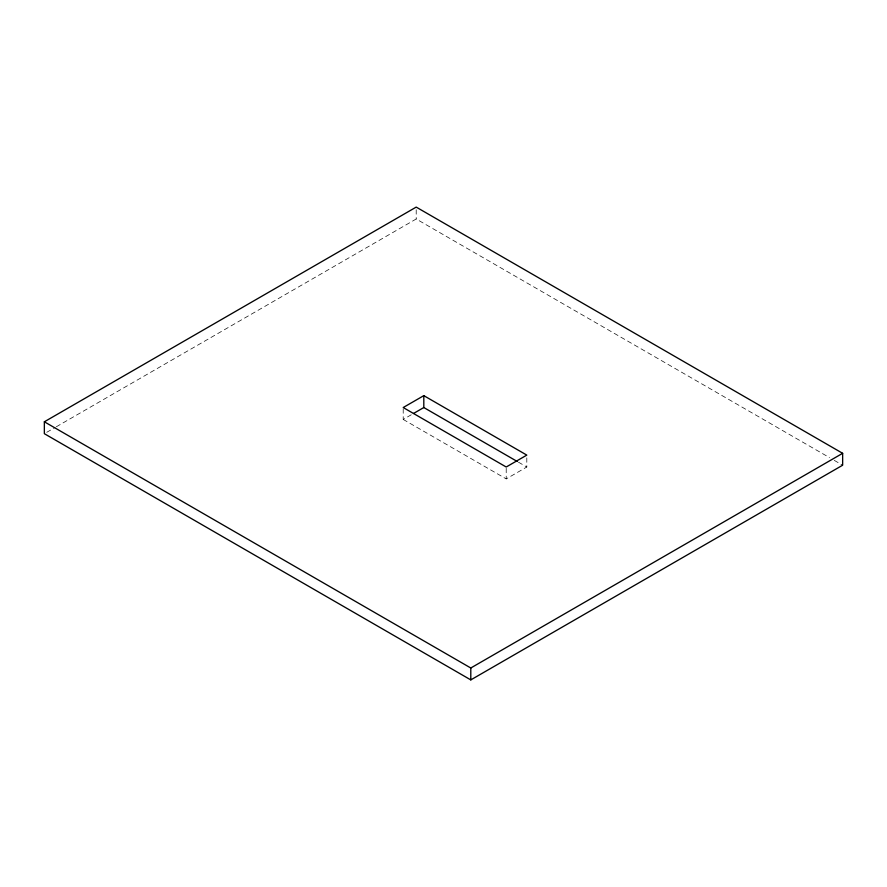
<?xml version="1.0" encoding="UTF-8"?>
<svg xmlns="http://www.w3.org/2000/svg" width="887" height="887" viewBox="0 0 887 887"><rect width="100%" height="100%" fill="white"/><g stroke="black" fill="none" stroke-linecap="round" stroke-linejoin="round"><path stroke-width="0.67" stroke-dasharray="4.43 3.33" d="M46.745 432.302L55.149 427.456M56.347 426.758L416.203 219L829.478 457.603M403.208 408.863L403.208 419.429L411.224 414.806M403.208 419.429L506.211 478.902L526.811 467.005L526.811 456.439M834.268 460.364L842.65 465.209M518.429 462.171L526.811 467.005M506.211 468.325L506.211 478.902M416.203 209.753L416.203 219"/><path stroke-width="1.33" d="M44.35 421.791L416.203 207.103L842.65 453.312L842.65 465.209L470.797 679.897L44.35 433.688L44.35 421.791L470.797 668L842.65 453.312M423.809 395.646L403.208 407.532L506.211 467.005L526.811 455.109L423.809 395.646L423.809 407.532L517.232 461.473M413.508 413.486L423.809 407.532M470.797 668L470.797 679.897"/></g></svg>
